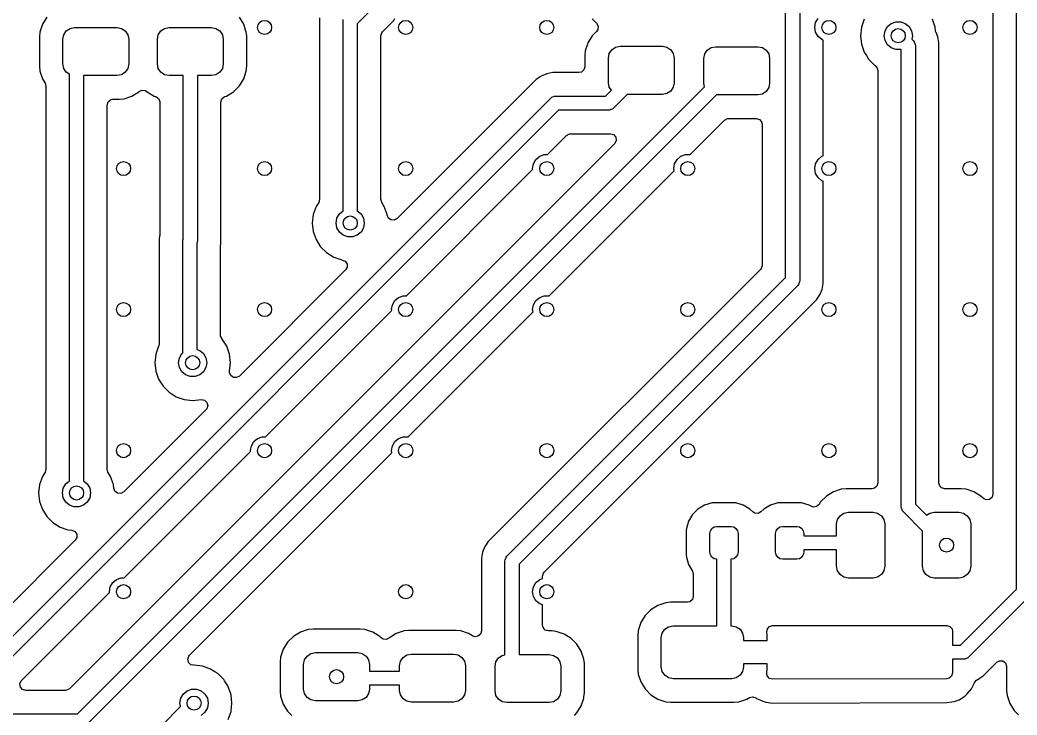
# Model space of a CAD drawing. Extents: x 4.39 to 6.32, y -4.91 to -3.37.
# Drawn here: x 5.035 to 5.87, y -4.561 to -3.979 of the extents above; entities that cross this region are included whole.
import ezdxf

# ---------------------------------------------------------------- set-up
doc = ezdxf.new("R2010")
doc.units = 0
doc.header["$MEASUREMENT"] = 0
doc.layers.add('BLACK', color=7, linetype='CONTINUOUS')

msp = doc.modelspace()

# ---------------------------------------------------------------- linework, layer by layer
at = {"layer": 'BLACK', "linetype": 'CONTINUOUS'}
for p, q in [((5.67598, -4.1944), (5.67598, -3.67252)), ((5.6878, -3.67008), (5.6878, -4.19685)), ((5.86929, -4.45543), (5.86929, -3.75127)), ((5.84959, -3.76145), (5.84959, -4.37574)), ((5.35571, -3.94359), (5.31732, -3.98197)), ((5.05737, -3.97643), (5.05375, -3.98231)), ((5.22224, -3.98231), (5.21861, -3.97643)), ((5.28581, -3.97701), (5.28581, -4.12893)), ((5.30551, -3.97953), (5.30563, -3.97838)), ((5.30551, -4.13859), (5.30551, -3.97953)), ((5.31732, -3.98197), (5.31732, -4.13859)), ((5.33846, -3.98871), (5.34761, -3.97955)), ((5.34761, -3.97955), (5.34883, -3.97745)), ((5.51407, -3.9779), (5.51775, -3.98159)), ((5.51775, -3.98159), (5.51907, -3.984)), ((5.70039, -3.98504), (5.70111, -3.981)), ((5.70111, -3.981), (5.70316, -3.97745)), ((5.7417, -3.97817), (5.73936, -3.98487)), ((5.76123, -3.98434), (5.76437, -3.9817)), ((5.76437, -3.9817), (5.76822, -3.9803)), ((5.76822, -3.9803), (5.77233, -3.9803)), ((5.77233, -3.9803), (5.77618, -3.9817)), ((5.77618, -3.9817), (5.77932, -3.98434)), ((5.8012, -3.98487), (5.79885, -3.97817)), ((5.05157, -3.98887), (5.05116, -3.99291)), ((5.0529, -3.98487), (5.05157, -3.98887)), ((5.05157, -3.98887), (5.05157, -3.98887)), ((5.05157, -3.98887), (5.05157, -3.98887)), ((5.05375, -3.98231), (5.0529, -3.98487)), ((5.05375, -3.98231), (5.05375, -3.98231)), ((5.07162, -3.99112), (5.07375, -3.98792)), ((5.07375, -3.98792), (5.07694, -3.98579)), ((5.07694, -3.98579), (5.08071, -3.98504)), ((5.08071, -3.98504), (5.11614, -3.98504)), ((5.11614, -3.98504), (5.11991, -3.98579)), ((5.11991, -3.98579), (5.1231, -3.98792)), ((5.1231, -3.98792), (5.12524, -3.99112)), ((5.15075, -3.99112), (5.15288, -3.98792)), ((5.15288, -3.98792), (5.15608, -3.98579)), ((5.15608, -3.98579), (5.15984, -3.98504)), ((5.15984, -3.98504), (5.19528, -3.98504)), ((5.19528, -3.98504), (5.19904, -3.98579)), ((5.19904, -3.98579), (5.20224, -3.98792)), ((5.20224, -3.98792), (5.20437, -3.99112)), ((5.22389, -3.98729), (5.22224, -3.98231)), ((5.22441, -3.98887), (5.22389, -3.98729)), ((5.22474, -3.99215), (5.22441, -3.98887)), ((5.22441, -3.98887), (5.22441, -3.98887)), ((5.33703, -3.99216), (5.3378, -3.98952)), ((5.3378, -3.98952), (5.33846, -3.98871)), ((5.51775, -3.98849), (5.51407, -3.99218)), ((5.51888, -3.98675), (5.51775, -3.98849)), ((5.51907, -3.984), (5.51888, -3.98675)), ((5.70111, -3.98908), (5.70039, -3.98504)), ((5.70316, -3.99263), (5.70111, -3.98908)), ((5.73936, -3.98487), (5.73856, -3.99193)), ((5.73936, -3.98487), (5.73936, -3.98487)), ((5.75846, -3.99193), (5.75918, -3.98789)), ((5.75918, -3.98789), (5.76123, -3.98434)), ((5.77932, -3.98434), (5.78137, -3.98789)), ((5.78137, -3.98789), (5.78209, -3.99193)), ((5.80155, -3.98805), (5.8012, -3.98487)), ((5.80189, -3.98937), (5.80155, -3.98805)), ((5.80337, -3.99292), (5.80189, -3.98937)), ((5.05116, -3.99291), (5.05116, -4.01752)), ((5.07087, -3.99488), (5.07162, -3.99112)), ((5.07087, -4.01555), (5.07087, -3.99488)), ((5.12524, -3.99112), (5.12598, -3.99488)), ((5.12598, -3.99488), (5.12598, -4.01555)), ((5.15, -3.99488), (5.15075, -3.99112)), ((5.15, -4.01555), (5.15, -3.99488)), ((5.20437, -3.99112), (5.20512, -3.99488)), ((5.20512, -3.99488), (5.20512, -4.01555)), ((5.22482, -3.99291), (5.22474, -3.99215)), ((5.22482, -4.01752), (5.22482, -3.99291)), ((5.33703, -4.12893), (5.33703, -3.99216)), ((5.51044, -3.99806), (5.51013, -3.99899)), ((5.51407, -3.99218), (5.51044, -3.99806)), ((5.51044, -3.99806), (5.51044, -3.99806)), ((5.7063, -3.99527), (5.70316, -3.99263)), ((5.7075, -3.99571), (5.7063, -3.99527)), ((5.7075, -4.09248), (5.7075, -3.99571)), ((5.73856, -3.99193), (5.73856, -3.99193)), ((5.73856, -3.99193), (5.73936, -3.99899)), ((5.75918, -3.99597), (5.75846, -3.99193)), ((5.76123, -3.99952), (5.75918, -3.99597)), ((5.78209, -3.99193), (5.78157, -3.99487)), ((5.78157, -3.99487), (5.78292, -3.99622)), ((5.78292, -3.99622), (5.78365, -3.99711)), ((5.78365, -3.99711), (5.78396, -3.99787)), ((5.78396, -3.99787), (5.78453, -3.99924)), ((5.80435, -3.99787), (5.80337, -3.99292)), ((5.80337, -3.99292), (5.80337, -3.99292)), ((5.80337, -3.99292), (5.80337, -3.99292)), ((5.80435, -4.36636), (5.80435, -3.99787)), ((5.50827, -4.00461), (5.50785, -4.00866)), ((5.51013, -3.99899), (5.50827, -4.00461)), ((5.50827, -4.00461), (5.50827, -4.00461)), ((5.50827, -4.00461), (5.50827, -4.00461)), ((5.52756, -4.01063), (5.52831, -4.00686)), ((5.52831, -4.00686), (5.53044, -4.00367)), ((5.53044, -4.00367), (5.53364, -4.00154)), ((5.53364, -4.00154), (5.5374, -4.00079)), ((5.5374, -4.00079), (5.57283, -4.00079)), ((5.57283, -4.00079), (5.5766, -4.00154)), ((5.5766, -4.00154), (5.57979, -4.00367)), ((5.57979, -4.00367), (5.58193, -4.00686)), ((5.58193, -4.00686), (5.58268, -4.01063)), ((5.60823, -4.00726), (5.61036, -4.00406)), ((5.61036, -4.00406), (5.61356, -4.00193)), ((5.61356, -4.00193), (5.61732, -4.00118)), ((5.61732, -4.00118), (5.65276, -4.00118)), ((5.65276, -4.00118), (5.65652, -4.00193)), ((5.65652, -4.00193), (5.65972, -4.00406)), ((5.65972, -4.00406), (5.66185, -4.00726)), ((5.73936, -3.99899), (5.73936, -3.99899)), ((5.73936, -3.99899), (5.7417, -4.00569)), ((5.7417, -4.00569), (5.74357, -4.00866)), ((5.76437, -4.00216), (5.76123, -3.99952)), ((5.76822, -4.00356), (5.76437, -4.00216)), ((5.77233, -4.00356), (5.76822, -4.00356)), ((5.77283, -4.00338), (5.77233, -4.00356)), ((5.77283, -4.38652), (5.77283, -4.00338)), ((5.78453, -3.99924), (5.78465, -4.00039)), ((5.78465, -4.00039), (5.78465, -4.38407)), ((5.50785, -4.00866), (5.50785, -4.00866)), ((5.50785, -4.00866), (5.50785, -4.01535)), ((5.50785, -4.01535), (5.50785, -4.01793)), ((5.52756, -4.0313), (5.52756, -4.01063)), ((5.58268, -4.01063), (5.58268, -4.0313)), ((5.60748, -4.01102), (5.60823, -4.00726)), ((5.60748, -4.03169), (5.60748, -4.01102)), ((5.66185, -4.00726), (5.6626, -4.01102)), ((5.6626, -4.01102), (5.6626, -4.03169)), ((5.74357, -4.00866), (5.74548, -4.0117)), ((5.74548, -4.0117), (5.7505, -4.01673)), ((5.05116, -4.01752), (5.05116, -4.01752)), ((5.05116, -4.01752), (5.05157, -4.02157)), ((5.05157, -4.02157), (5.05157, -4.02157)), ((5.05157, -4.02157), (5.05375, -4.02812)), ((5.07162, -4.01932), (5.07087, -4.01555)), ((5.07375, -4.02251), (5.07162, -4.01932)), ((5.07638, -4.02427), (5.07375, -4.02251)), ((5.1231, -4.02251), (5.11991, -4.02464)), ((5.12524, -4.01932), (5.1231, -4.02251)), ((5.12598, -4.01555), (5.12524, -4.01932)), ((5.15075, -4.01932), (5.15, -4.01555)), ((5.15288, -4.02251), (5.15075, -4.01932)), ((5.15608, -4.02464), (5.15288, -4.02251)), ((5.20224, -4.02251), (5.19904, -4.02464)), ((5.20437, -4.01932), (5.20224, -4.02251)), ((5.20512, -4.01555), (5.20437, -4.01932)), ((5.22224, -4.02812), (5.22441, -4.02157)), ((5.22441, -4.02157), (5.22482, -4.01752)), ((5.47599, -4.0238), (5.47133, -4.02573)), ((5.48094, -4.02281), (5.47599, -4.0238)), ((5.47599, -4.0238), (5.47599, -4.0238)), ((5.50297, -4.02281), (5.48094, -4.02281)), ((5.505, -4.02237), (5.50297, -4.02281)), ((5.50708, -4.02057), (5.505, -4.02237)), ((5.50785, -4.01793), (5.50708, -4.02057)), ((5.7505, -4.01673), (5.75085, -4.01694)), ((5.75085, -4.01694), (5.75267, -4.019)), ((5.75267, -4.019), (5.75313, -4.02107)), ((5.75313, -4.02107), (5.75313, -4.36636)), ((5.05375, -4.02812), (5.05375, -4.02812)), ((5.05375, -4.02812), (5.054, -4.02853)), ((5.054, -4.02853), (5.05595, -4.03169)), ((5.05595, -4.03169), (5.05667, -4.03425)), ((5.07638, -4.36457), (5.07638, -4.02427)), ((5.11614, -4.02539), (5.08819, -4.02539)), ((5.08819, -4.02539), (5.08819, -4.36457)), ((5.11991, -4.02464), (5.11614, -4.02539)), ((5.15984, -4.02539), (5.15608, -4.02464)), ((5.17165, -4.02539), (5.15984, -4.02539)), ((5.17165, -4.16234), (5.17165, -4.02539)), ((5.19528, -4.02539), (5.18346, -4.02539)), ((5.18346, -4.02539), (5.18346, -4.16378)), ((5.19904, -4.02464), (5.19528, -4.02539)), ((5.21861, -4.034), (5.22224, -4.02812)), ((5.46714, -4.02853), (5.35068, -4.14499)), ((5.47133, -4.02573), (5.46714, -4.02853)), ((5.46714, -4.02853), (5.46714, -4.02853)), ((5.52831, -4.03507), (5.52756, -4.0313)), ((5.58268, -4.0313), (5.58193, -4.03507)), ((5.60812, -4.03489), (5.60748, -4.03169)), ((5.6626, -4.03169), (5.66185, -4.03546)), ((5.05667, -4.03425), (5.05667, -4.35492)), ((5.08316, -4.55984), (5.60812, -4.03489)), ((5.12871, -4.04251), (5.13459, -4.03889)), ((5.13459, -4.03889), (5.13482, -4.03871)), ((5.13459, -4.03889), (5.13459, -4.03889)), ((5.13482, -4.03871), (5.13486, -4.03876)), ((5.13486, -4.03876), (5.13695, -4.03762)), ((5.13695, -4.03762), (5.1397, -4.03782)), ((5.1397, -4.03782), (5.14114, -4.03874)), ((5.14114, -4.03874), (5.14117, -4.03871)), ((5.14117, -4.03871), (5.14139, -4.03889)), ((5.14139, -4.03889), (5.14139, -4.03889)), ((5.14139, -4.03889), (5.14727, -4.04251)), ((5.20785, -4.04251), (5.21373, -4.03889)), ((5.21373, -4.03889), (5.21861, -4.034)), ((5.52521, -4.04252), (5.53005, -4.03768)), ((5.53005, -4.03768), (5.52831, -4.03507)), ((5.5766, -4.04039), (5.57283, -4.04114)), ((5.57979, -4.03826), (5.5766, -4.04039)), ((5.58193, -4.03507), (5.57979, -4.03826)), ((5.65972, -4.03865), (5.65652, -4.04079)), ((5.66185, -4.03546), (5.65972, -4.03865)), ((5.007, -4.51654), (5.47929, -4.04425)), ((5.61817, -4.04154), (5.08978, -4.56992)), ((5.10789, -4.04998), (5.10867, -4.04734)), ((5.10867, -4.04734), (5.11075, -4.04554)), ((5.11075, -4.04554), (5.11278, -4.0451)), ((5.11278, -4.0451), (5.11811, -4.0451)), ((5.11811, -4.0451), (5.12216, -4.04469)), ((5.11811, -4.0451), (5.11811, -4.0451)), ((5.12216, -4.04469), (5.12871, -4.04251)), ((5.14727, -4.04251), (5.1486, -4.04295)), ((5.1486, -4.04295), (5.15086, -4.04452)), ((5.15086, -4.04452), (5.15192, -4.04706)), ((5.15192, -4.04706), (5.15195, -4.04759)), ((5.15195, -4.04759), (5.15195, -4.15919)), ((5.20317, -4.04759), (5.20394, -4.04495)), ((5.20317, -4.1663), (5.20317, -4.04759)), ((5.20394, -4.04495), (5.20602, -4.04315)), ((5.20602, -4.04315), (5.20652, -4.04295)), ((5.20652, -4.04295), (5.20785, -4.04251)), ((5.47929, -4.04425), (5.48018, -4.04351)), ((5.48018, -4.04351), (5.48169, -4.04289)), ((5.48169, -4.04289), (5.48231, -4.04263)), ((5.48231, -4.04263), (5.48346, -4.04252)), ((5.48346, -4.04252), (5.52521, -4.04252)), ((5.54329, -4.04114), (5.53183, -4.0526)), ((5.57283, -4.04114), (5.54329, -4.04114)), ((5.65276, -4.04154), (5.61817, -4.04154)), ((5.65652, -4.04079), (5.65276, -4.04154)), ((5.48591, -4.05433), (5.01362, -4.52662)), ((5.10789, -4.35492), (5.10789, -4.04998)), ((5.52766, -4.05433), (5.48591, -4.05433)), ((5.52881, -4.05422), (5.52766, -4.05433)), ((5.52969, -4.05385), (5.52881, -4.05422)), ((5.53094, -4.05334), (5.52969, -4.05385)), ((5.53183, -4.0526), (5.53094, -4.05334)), ((5.59605, -4.09152), (5.6249, -4.06267)), ((5.6249, -4.06267), (5.62732, -4.06135)), ((5.62732, -4.06135), (5.62835, -4.06124)), ((5.62835, -4.06124), (5.6514, -4.06124)), ((5.6514, -4.06124), (5.65404, -4.06202)), ((5.65404, -4.06202), (5.65584, -4.06409)), ((5.65584, -4.06409), (5.65628, -4.06612)), ((5.65628, -4.06612), (5.65628, -4.18422)), ((5.47659, -4.09152), (5.49264, -4.07547)), ((5.49264, -4.07547), (5.49506, -4.07415)), ((5.49506, -4.07415), (5.49609, -4.07404)), ((5.49609, -4.07404), (5.52931, -4.07404)), ((5.52931, -4.07404), (5.53195, -4.07481)), ((5.53195, -4.07481), (5.53375, -4.07689)), ((5.533, -4.08211), (5.53277, -4.08237)), ((5.53415, -4.07961), (5.533, -4.08211)), ((5.53375, -4.07689), (5.53415, -4.07961)), ((5.53277, -4.08237), (5.07643, -4.53871)), ((5.46489, -4.09911), (5.46694, -4.09556)), ((5.46694, -4.09556), (5.47008, -4.09292)), ((5.47008, -4.09292), (5.47393, -4.09152)), ((5.47393, -4.09152), (5.47659, -4.09152)), ((5.583, -4.09911), (5.58505, -4.09556)), ((5.58505, -4.09556), (5.58819, -4.09292)), ((5.58819, -4.09292), (5.59204, -4.09152)), ((5.59204, -4.09152), (5.59605, -4.09152)), ((5.70111, -4.09911), (5.70316, -4.09556)), ((5.70316, -4.09556), (5.7063, -4.09292)), ((5.7063, -4.09292), (5.7075, -4.09248)), ((5.35848, -4.20963), (5.46429, -4.10382)), ((5.46417, -4.10315), (5.46489, -4.09911)), ((5.46429, -4.10382), (5.46417, -4.10315)), ((5.47794, -4.20963), (5.5826, -4.10497)), ((5.58228, -4.10315), (5.583, -4.09911)), ((5.5826, -4.10497), (5.58228, -4.10315)), ((5.70039, -4.10315), (5.70111, -4.09911)), ((5.70111, -4.10719), (5.70039, -4.10315)), ((5.70316, -4.11074), (5.70111, -4.10719)), ((5.7063, -4.11338), (5.70316, -4.11074)), ((5.7075, -4.11382), (5.7063, -4.11338)), ((5.7075, -4.19937), (5.7075, -4.11382)), ((5.28506, -4.13153), (5.28284, -4.13506)), ((5.28581, -4.12893), (5.28506, -4.13153)), ((5.33778, -4.13153), (5.33703, -4.12893)), ((5.33913, -4.13369), (5.33778, -4.13153)), ((5.28284, -4.13506), (5.2805, -4.14176)), ((5.28284, -4.13506), (5.28284, -4.13506)), ((5.30237, -4.14123), (5.30551, -4.13859)), ((5.31732, -4.13859), (5.32047, -4.14123)), ((5.33999, -4.13506), (5.33913, -4.13369)), ((5.34234, -4.14176), (5.33999, -4.13506)), ((5.33999, -4.13506), (5.33999, -4.13506)), ((5.2805, -4.14176), (5.2797, -4.14882)), ((5.2797, -4.14882), (5.2797, -4.14882)), ((5.2797, -4.14882), (5.2805, -4.15588)), ((5.2805, -4.14176), (5.2805, -4.14176)), ((5.29961, -4.14882), (5.30032, -4.14478)), ((5.30032, -4.15286), (5.29961, -4.14882)), ((5.30032, -4.14478), (5.30237, -4.14123)), ((5.32047, -4.14123), (5.32252, -4.14478)), ((5.32252, -4.14478), (5.32323, -4.14882)), ((5.32323, -4.14882), (5.32252, -4.15286)), ((5.34237, -4.14209), (5.34234, -4.14176)), ((5.34234, -4.14176), (5.34234, -4.14176)), ((5.34234, -4.14176), (5.34234, -4.14176)), ((5.34332, -4.14447), (5.34237, -4.14209)), ((5.34552, -4.14612), (5.34332, -4.14447)), ((5.34826, -4.14631), (5.34552, -4.14612)), ((5.35068, -4.14499), (5.34826, -4.14631)), ((5.2805, -4.15588), (5.2805, -4.15588)), ((5.2805, -4.15588), (5.28284, -4.16258)), ((5.30237, -4.15641), (5.30032, -4.15286)), ((5.30551, -4.15905), (5.30237, -4.15641)), ((5.32047, -4.15641), (5.31732, -4.15905)), ((5.32252, -4.15286), (5.32047, -4.15641)), ((5.15186, -4.16014), (5.15156, -4.16165)), ((5.15156, -4.16165), (5.15156, -4.24962)), ((5.15195, -4.15919), (5.15186, -4.16014)), ((5.17126, -4.16417), (5.17137, -4.16302)), ((5.17126, -4.2575), (5.17126, -4.16417)), ((5.17137, -4.16302), (5.17165, -4.16234)), ((5.18335, -4.16493), (5.18307, -4.16561)), ((5.18307, -4.16561), (5.18307, -4.25466)), ((5.18346, -4.16378), (5.18335, -4.16493)), ((5.28284, -4.16258), (5.28613, -4.16781)), ((5.30937, -4.16045), (5.30551, -4.15905)), ((5.31347, -4.16045), (5.30937, -4.16045)), ((5.31732, -4.15905), (5.31347, -4.16045)), ((5.20278, -4.16876), (5.20287, -4.16781)), ((5.20278, -4.2424), (5.20278, -4.16876)), ((5.20287, -4.16781), (5.20317, -4.1663)), ((5.28613, -4.16781), (5.28662, -4.16859)), ((5.28662, -4.16859), (5.29164, -4.17361)), ((5.29164, -4.17361), (5.29766, -4.17739)), ((5.29766, -4.17739), (5.30436, -4.17974)), ((5.30436, -4.17974), (5.30469, -4.17978)), ((5.30469, -4.17978), (5.30722, -4.18084)), ((5.30722, -4.18084), (5.30878, -4.18311)), ((5.30759, -4.18808), (5.21874, -4.27694)), ((5.30886, -4.18586), (5.30759, -4.18808)), ((5.30878, -4.18311), (5.30886, -4.18586)), ((5.65485, -4.18767), (5.42696, -4.41556)), ((5.6555, -4.18686), (5.65485, -4.18767)), ((5.65628, -4.18422), (5.6555, -4.18686)), ((5.44267, -4.42771), (5.67598, -4.1944)), ((5.68768, -4.198), (5.6868, -4.20013)), ((5.6878, -4.19685), (5.68768, -4.198)), ((5.68607, -4.20103), (5.45276, -4.43434)), ((5.6868, -4.20013), (5.68607, -4.20103)), ((5.70459, -4.20898), (5.70652, -4.20432)), ((5.70652, -4.20432), (5.7075, -4.19937)), ((5.34678, -4.21722), (5.34883, -4.21367)), ((5.34883, -4.21367), (5.35197, -4.21103)), ((5.35197, -4.21103), (5.35582, -4.20963)), ((5.35582, -4.20963), (5.35848, -4.20963)), ((5.46489, -4.21722), (5.46694, -4.21367)), ((5.46694, -4.21367), (5.47008, -4.21103)), ((5.47008, -4.21103), (5.47393, -4.20963)), ((5.47389, -4.44107), (5.70178, -4.21318)), ((5.47393, -4.20963), (5.47794, -4.20963)), ((5.70178, -4.21318), (5.70459, -4.20898)), ((5.70178, -4.21318), (5.70178, -4.21318)), ((5.24037, -4.32774), (5.34618, -4.22193)), ((5.34606, -4.22126), (5.34678, -4.21722)), ((5.34618, -4.22193), (5.34606, -4.22126)), ((5.35983, -4.32774), (5.46449, -4.22308)), ((5.46417, -4.22126), (5.46489, -4.21722)), ((5.46449, -4.22308), (5.46417, -4.22126)), ((5.20289, -4.24344), (5.20278, -4.2424)), ((5.20415, -4.24576), (5.20289, -4.24344)), ((5.20421, -4.24586), (5.20415, -4.24576)), ((5.20415, -4.24576), (5.20415, -4.24576)), ((5.20415, -4.24576), (5.20415, -4.24576)), ((5.20432, -4.24597), (5.20421, -4.24586)), ((5.2081, -4.25199), (5.20432, -4.24597)), ((5.15095, -4.25199), (5.14861, -4.25869)), ((5.15107, -4.25174), (5.15095, -4.25199)), ((5.15156, -4.24962), (5.15107, -4.25174)), ((5.17048, -4.25816), (5.17126, -4.2575)), ((5.18307, -4.25466), (5.18543, -4.25552)), ((5.18543, -4.25552), (5.18858, -4.25816)), ((5.21045, -4.25869), (5.2081, -4.25199)), ((5.14861, -4.25869), (5.14781, -4.26575)), ((5.14781, -4.26575), (5.14781, -4.26575)), ((5.14781, -4.26575), (5.14861, -4.27281)), ((5.14861, -4.25869), (5.14861, -4.25869)), ((5.16772, -4.26575), (5.16843, -4.26171)), ((5.16843, -4.26979), (5.16772, -4.26575)), ((5.16843, -4.26171), (5.17048, -4.25816)), ((5.18858, -4.25816), (5.19063, -4.26171)), ((5.19063, -4.26171), (5.19134, -4.26575)), ((5.19134, -4.26575), (5.19063, -4.26979)), ((5.21043, -4.27294), (5.21124, -4.26575)), ((5.21124, -4.26575), (5.21045, -4.25869)), ((5.21045, -4.25869), (5.21045, -4.25869)), ((5.21124, -4.26575), (5.21124, -4.26575)), ((5.14861, -4.27281), (5.14861, -4.27281)), ((5.14861, -4.27281), (5.15095, -4.27951)), ((5.17048, -4.27334), (5.16843, -4.26979)), ((5.17362, -4.27598), (5.17048, -4.27334)), ((5.18858, -4.27334), (5.18543, -4.27598)), ((5.19063, -4.26979), (5.18858, -4.27334)), ((5.21041, -4.27383), (5.21043, -4.27294)), ((5.21138, -4.27641), (5.21041, -4.27383)), ((5.15095, -4.27951), (5.15473, -4.28552)), ((5.17748, -4.27738), (5.17362, -4.27598)), ((5.18158, -4.27738), (5.17748, -4.27738)), ((5.18543, -4.27598), (5.18158, -4.27738)), ((5.21358, -4.27806), (5.21138, -4.27641)), ((5.21632, -4.27825), (5.21358, -4.27806)), ((5.21874, -4.27694), (5.21632, -4.27825)), ((5.15473, -4.28552), (5.15975, -4.29054)), ((5.15975, -4.29054), (5.16577, -4.29432)), ((5.16577, -4.29432), (5.17243, -4.29665)), ((5.17243, -4.29665), (5.17247, -4.29667)), ((5.17247, -4.29667), (5.17247, -4.29667)), ((5.17247, -4.29667), (5.17953, -4.29746)), ((5.17953, -4.29746), (5.18672, -4.29665)), ((5.17953, -4.29746), (5.17953, -4.29746)), ((5.17953, -4.29746), (5.17953, -4.29746)), ((5.18672, -4.29665), (5.18943, -4.29713)), ((5.18943, -4.29713), (5.19145, -4.29899)), ((5.19145, -4.29899), (5.19214, -4.30165)), ((5.19071, -4.30496), (5.12186, -4.37381)), ((5.19129, -4.30427), (5.19071, -4.30496)), ((5.19214, -4.30165), (5.19129, -4.30427)), ((5.22867, -4.33533), (5.23072, -4.33178)), ((5.23072, -4.33178), (5.23386, -4.32914)), ((5.23386, -4.32914), (5.23771, -4.32774)), ((5.23771, -4.32774), (5.24037, -4.32774)), ((5.34678, -4.33533), (5.34883, -4.33178)), ((5.34883, -4.33178), (5.35197, -4.32914)), ((5.35197, -4.32914), (5.35582, -4.32774)), ((5.35582, -4.32774), (5.35983, -4.32774)), ((5.12226, -4.44585), (5.22807, -4.34004)), ((5.22795, -4.33937), (5.22867, -4.33533)), ((5.22807, -4.34004), (5.22795, -4.33937)), ((5.34606, -4.33937), (5.34678, -4.33533)), ((5.34638, -4.34119), (5.34606, -4.33937)), ((5.17681, -4.51076), (5.34638, -4.34119)), ((5.05592, -4.35752), (5.05371, -4.36104)), ((5.05667, -4.35492), (5.05592, -4.35752)), ((5.10864, -4.35752), (5.10789, -4.35492)), ((5.11, -4.35968), (5.10864, -4.35752)), ((5.05371, -4.36104), (5.05136, -4.36775)), ((5.05371, -4.36104), (5.05371, -4.36104)), ((5.07324, -4.36721), (5.07638, -4.36457)), ((5.08819, -4.36457), (5.09133, -4.36721)), ((5.11086, -4.36104), (5.11, -4.35968)), ((5.1132, -4.36775), (5.11086, -4.36104)), ((5.11086, -4.36104), (5.11086, -4.36104)), ((5.05136, -4.36775), (5.05057, -4.3748)), ((5.05136, -4.36775), (5.05136, -4.36775)), ((5.07047, -4.3748), (5.07118, -4.37076)), ((5.07118, -4.37076), (5.07324, -4.36721)), ((5.09133, -4.36721), (5.09338, -4.37076)), ((5.09338, -4.37076), (5.09409, -4.3748)), ((5.11356, -4.3709), (5.1132, -4.36775)), ((5.1132, -4.36775), (5.1132, -4.36775)), ((5.1145, -4.37328), (5.11356, -4.3709)), ((5.1167, -4.37493), (5.1145, -4.37328)), ((5.12186, -4.37381), (5.11945, -4.37513)), ((5.71597, -4.37383), (5.71009, -4.37745)), ((5.72253, -4.37165), (5.71597, -4.37383)), ((5.71597, -4.37383), (5.71597, -4.37383)), ((5.72657, -4.37124), (5.72253, -4.37165)), ((5.72253, -4.37165), (5.72253, -4.37165)), ((5.74825, -4.37124), (5.72657, -4.37124)), ((5.72657, -4.37124), (5.72657, -4.37124)), ((5.75028, -4.3708), (5.74825, -4.37124)), ((5.75235, -4.369), (5.75028, -4.3708)), ((5.75313, -4.36636), (5.75235, -4.369)), ((5.80479, -4.36839), (5.80435, -4.36636)), ((5.80659, -4.37047), (5.80479, -4.36839)), ((5.80923, -4.37124), (5.80659, -4.37047)), ((5.82303, -4.37124), (5.80923, -4.37124)), ((5.82708, -4.37165), (5.82303, -4.37124)), ((5.82303, -4.37124), (5.82303, -4.37124)), ((5.83364, -4.37383), (5.82708, -4.37165)), ((5.82708, -4.37165), (5.82708, -4.37165)), ((5.83951, -4.37745), (5.83364, -4.37383)), ((5.05057, -4.3748), (5.05057, -4.3748)), ((5.05057, -4.3748), (5.05136, -4.38186)), ((5.05136, -4.38186), (5.05136, -4.38186)), ((5.05136, -4.38186), (5.05371, -4.38856)), ((5.07118, -4.37884), (5.07047, -4.3748)), ((5.07324, -4.3824), (5.07118, -4.37884)), ((5.07638, -4.38503), (5.07324, -4.3824)), ((5.09133, -4.3824), (5.08819, -4.38503)), ((5.09338, -4.37884), (5.09133, -4.3824)), ((5.09409, -4.3748), (5.09338, -4.37884)), ((5.11945, -4.37513), (5.1167, -4.37493)), ((5.70521, -4.38234), (5.70396, -4.38436)), ((5.71009, -4.37745), (5.70521, -4.38234)), ((5.84125, -4.37919), (5.83951, -4.37745)), ((5.83951, -4.37745), (5.83951, -4.37745)), ((5.84151, -4.37943), (5.84125, -4.37919)), ((5.84401, -4.38057), (5.84151, -4.37943)), ((5.84673, -4.38018), (5.84401, -4.38057)), ((5.84881, -4.37838), (5.84673, -4.38018)), ((5.84959, -4.37574), (5.84881, -4.37838)), ((5.05371, -4.38856), (5.05572, -4.39177)), ((5.08023, -4.38643), (5.07638, -4.38503)), ((5.08433, -4.38643), (5.08023, -4.38643)), ((5.08819, -4.38503), (5.08433, -4.38643)), ((5.60258, -4.38826), (5.59801, -4.39284)), ((5.60815, -4.38497), (5.60258, -4.38826)), ((5.60258, -4.38826), (5.60258, -4.38826)), ((5.61437, -4.38317), (5.60815, -4.38497)), ((5.60815, -4.38497), (5.60815, -4.38497)), ((5.61582, -4.38305), (5.61437, -4.38317)), ((5.61437, -4.38317), (5.61437, -4.38317)), ((5.6328, -4.38305), (5.61582, -4.38305)), ((5.61582, -4.38305), (5.61582, -4.38305)), ((5.63425, -4.38317), (5.6328, -4.38305)), ((5.6328, -4.38305), (5.6328, -4.38305)), ((5.64047, -4.38497), (5.63425, -4.38317)), ((5.63425, -4.38317), (5.63425, -4.38317)), ((5.64604, -4.38826), (5.64047, -4.38497)), ((5.64047, -4.38497), (5.64047, -4.38497)), ((5.64842, -4.39064), (5.64604, -4.38826)), ((5.64604, -4.38826), (5.64604, -4.38826)), ((5.65016, -4.39177), (5.64842, -4.39064)), ((5.65532, -4.39064), (5.65291, -4.39196)), ((5.6577, -4.38826), (5.65532, -4.39064)), ((5.66327, -4.38497), (5.6577, -4.38826)), ((5.6577, -4.38826), (5.6577, -4.38826)), ((5.66949, -4.38317), (5.66327, -4.38497)), ((5.66327, -4.38497), (5.66327, -4.38497)), ((5.67094, -4.38305), (5.66949, -4.38317)), ((5.66949, -4.38317), (5.66949, -4.38317)), ((5.68792, -4.38305), (5.67094, -4.38305)), ((5.67094, -4.38305), (5.67094, -4.38305)), ((5.68937, -4.38317), (5.68792, -4.38305)), ((5.68792, -4.38305), (5.68792, -4.38305)), ((5.69559, -4.38497), (5.68937, -4.38317)), ((5.68937, -4.38317), (5.68937, -4.38317)), ((5.69732, -4.386), (5.69559, -4.38497)), ((5.69559, -4.38497), (5.69559, -4.38497)), ((5.6992, -4.38664), (5.69732, -4.386)), ((5.70192, -4.3862), (5.6992, -4.38664)), ((5.70396, -4.38436), (5.70192, -4.3862)), ((5.72478, -4.39169), (5.72854, -4.39094)), ((5.72854, -4.39094), (5.74921, -4.39094)), ((5.74921, -4.39094), (5.75298, -4.39169)), ((5.77295, -4.38767), (5.77283, -4.38652)), ((5.77383, -4.3898), (5.77295, -4.38767)), ((5.77456, -4.39069), (5.77383, -4.3898)), ((5.79055, -4.40668), (5.77456, -4.39069)), ((5.78465, -4.38407), (5.79402, -4.39344)), ((5.79663, -4.39169), (5.80039, -4.39094)), ((5.80039, -4.39094), (5.82106, -4.39094)), ((5.82106, -4.39094), (5.82483, -4.39169)), ((5.05572, -4.39177), (5.05749, -4.39458)), ((5.05749, -4.39458), (5.06251, -4.3996)), ((5.59471, -4.39841), (5.59291, -4.40462)), ((5.59801, -4.39284), (5.59471, -4.39841)), ((5.59471, -4.39841), (5.59471, -4.39841)), ((5.59801, -4.39284), (5.59801, -4.39284)), ((5.65291, -4.39196), (5.65016, -4.39177)), ((5.7187, -4.40079), (5.71945, -4.39702)), ((5.71945, -4.39702), (5.72158, -4.39383)), ((5.72158, -4.39383), (5.72478, -4.39169)), ((5.75298, -4.39169), (5.75617, -4.39383)), ((5.75617, -4.39383), (5.75831, -4.39702)), ((5.75831, -4.39702), (5.75906, -4.40079)), ((5.79402, -4.39344), (5.79663, -4.39169)), ((5.82483, -4.39169), (5.82802, -4.39383)), ((5.82802, -4.39383), (5.83016, -4.39702)), ((5.83016, -4.39702), (5.83091, -4.40079)), ((5.06251, -4.3996), (5.06852, -4.40338)), ((5.06852, -4.40338), (5.07429, -4.4054)), ((5.07429, -4.4054), (5.07523, -4.40572)), ((5.07523, -4.40572), (5.07523, -4.40572)), ((5.07523, -4.40572), (5.07838, -4.40608)), ((5.07838, -4.40608), (5.08092, -4.40714)), ((5.08092, -4.40714), (5.08248, -4.40941)), ((5.59291, -4.40462), (5.5928, -4.40607)), ((5.5928, -4.40607), (5.5928, -4.427)), ((5.59291, -4.40462), (5.59291, -4.40462)), ((5.6125, -4.40866), (5.61295, -4.4064)), ((5.61295, -4.4064), (5.61423, -4.40449)), ((5.61423, -4.40449), (5.61615, -4.40321)), ((5.61615, -4.40321), (5.61841, -4.40276)), ((5.61841, -4.40276), (5.63022, -4.40276)), ((5.63022, -4.40276), (5.63248, -4.40321)), ((5.63248, -4.40321), (5.63439, -4.40449)), ((5.63439, -4.40449), (5.63567, -4.4064)), ((5.63567, -4.4064), (5.63612, -4.40866)), ((5.66762, -4.40866), (5.66807, -4.4064)), ((5.66807, -4.4064), (5.66935, -4.40449)), ((5.66935, -4.40449), (5.67126, -4.40321)), ((5.67126, -4.40321), (5.67352, -4.40276)), ((5.67352, -4.40276), (5.68533, -4.40276)), ((5.68533, -4.40276), (5.68759, -4.40321)), ((5.68759, -4.40321), (5.68951, -4.40449)), ((5.68951, -4.40449), (5.69079, -4.4064)), ((5.69079, -4.4064), (5.69124, -4.40866)), ((5.7187, -4.41063), (5.7187, -4.40079)), ((5.75906, -4.40079), (5.75906, -4.43622)), ((5.79055, -4.43622), (5.79055, -4.40668)), ((5.83091, -4.40079), (5.83091, -4.43622)), ((5.08129, -4.41438), (5.00027, -4.4954)), ((5.08256, -4.41216), (5.08129, -4.41438)), ((5.08248, -4.40941), (5.08256, -4.41216)), ((5.42696, -4.41556), (5.42499, -4.4185)), ((5.42696, -4.41556), (5.42696, -4.41556)), ((5.6125, -4.42441), (5.6125, -4.40866)), ((5.63612, -4.40866), (5.63612, -4.42441)), ((5.66762, -4.42441), (5.66762, -4.40866)), ((5.69124, -4.40866), (5.69124, -4.41063)), ((5.69124, -4.41063), (5.7187, -4.41063)), ((5.42222, -4.42442), (5.42124, -4.42937)), ((5.42415, -4.41976), (5.42222, -4.42442)), ((5.42222, -4.42442), (5.42222, -4.42442)), ((5.42499, -4.4185), (5.42415, -4.41976)), ((5.42415, -4.41976), (5.42415, -4.41976)), ((5.42499, -4.4185), (5.42499, -4.4185)), ((5.61295, -4.42667), (5.6125, -4.42441)), ((5.63612, -4.42441), (5.63567, -4.42667)), ((5.66807, -4.42667), (5.66762, -4.42441)), ((5.69124, -4.42441), (5.69079, -4.42667)), ((5.7187, -4.42244), (5.69124, -4.42244)), ((5.69124, -4.42244), (5.69124, -4.42441)), ((5.7187, -4.43622), (5.7187, -4.42244)), ((5.42124, -4.42937), (5.42124, -4.49034)), ((5.44094, -4.43189), (5.44106, -4.43074)), ((5.44094, -4.51035), (5.44094, -4.43189)), ((5.44106, -4.43074), (5.44163, -4.42937)), ((5.44163, -4.42937), (5.44194, -4.42861)), ((5.44194, -4.42861), (5.44267, -4.42771)), ((5.5928, -4.427), (5.59291, -4.42845)), ((5.59291, -4.42845), (5.59291, -4.42845)), ((5.59291, -4.42845), (5.59471, -4.43466)), ((5.61423, -4.42859), (5.61295, -4.42667)), ((5.61615, -4.42987), (5.61423, -4.42859)), ((5.61841, -4.43031), (5.61615, -4.42987)), ((5.61841, -4.48602), (5.61841, -4.43031)), ((5.63248, -4.42987), (5.63022, -4.43031)), ((5.63022, -4.43031), (5.63022, -4.48602)), ((5.63439, -4.42859), (5.63248, -4.42987)), ((5.63567, -4.42667), (5.63439, -4.42859)), ((5.66935, -4.42859), (5.66807, -4.42667)), ((5.67126, -4.42987), (5.66935, -4.42859)), ((5.67352, -4.43031), (5.67126, -4.42987)), ((5.68533, -4.43031), (5.67352, -4.43031)), ((5.68759, -4.42987), (5.68533, -4.43031)), ((5.68951, -4.42859), (5.68759, -4.42987)), ((5.69079, -4.42667), (5.68951, -4.42859)), ((5.45276, -4.43434), (5.45276, -4.51004)), ((5.47324, -4.44188), (5.47389, -4.44107)), ((5.59471, -4.43466), (5.59471, -4.43466)), ((5.59471, -4.43466), (5.59802, -4.44025)), ((5.59802, -4.44025), (5.5987, -4.44274)), ((5.71945, -4.43999), (5.7187, -4.43622)), ((5.72158, -4.44318), (5.71945, -4.43999)), ((5.75831, -4.43999), (5.75617, -4.44318)), ((5.75906, -4.43622), (5.75831, -4.43999)), ((5.7913, -4.43999), (5.79055, -4.43622)), ((5.79343, -4.44318), (5.7913, -4.43999)), ((5.83016, -4.43999), (5.82802, -4.44318)), ((5.83091, -4.43622), (5.83016, -4.43999)), ((5.11261, -4.44989), (5.11575, -4.44725)), ((5.11575, -4.44725), (5.1196, -4.44585)), ((5.1196, -4.44585), (5.12226, -4.44585)), ((5.46694, -4.44989), (5.47008, -4.44725)), ((5.47008, -4.44725), (5.47246, -4.44638)), ((5.47246, -4.44452), (5.47324, -4.44188)), ((5.47246, -4.44638), (5.47246, -4.44452)), ((5.5987, -4.44274), (5.5987, -4.46144)), ((5.72478, -4.44531), (5.72158, -4.44318)), ((5.72854, -4.44606), (5.72478, -4.44531)), ((5.74921, -4.44606), (5.72854, -4.44606)), ((5.75298, -4.44531), (5.74921, -4.44606)), ((5.75617, -4.44318), (5.75298, -4.44531)), ((5.79663, -4.44531), (5.79343, -4.44318)), ((5.80039, -4.44606), (5.79663, -4.44531)), ((5.82106, -4.44606), (5.80039, -4.44606)), ((5.82483, -4.44531), (5.82106, -4.44606)), ((5.82802, -4.44318), (5.82483, -4.44531)), ((5.10984, -4.45748), (5.11055, -4.45344)), ((5.10996, -4.45815), (5.10984, -4.45748)), ((5.11055, -4.45344), (5.11261, -4.44989)), ((5.46417, -4.45748), (5.46489, -4.45344)), ((5.46489, -4.46152), (5.46417, -4.45748)), ((5.46489, -4.45344), (5.46694, -4.44989)), ((5.82246, -4.50226), (5.86929, -4.45543)), ((5.0363, -4.5318), (5.10996, -4.45815)), ((5.46694, -4.46507), (5.46489, -4.46152)), ((5.47008, -4.46771), (5.46694, -4.46507)), ((5.59585, -4.46588), (5.59382, -4.46632)), ((5.59793, -4.46408), (5.59585, -4.46588)), ((5.5987, -4.46144), (5.59793, -4.46408)), ((5.87937, -4.46205), (5.82908, -4.51235)), ((5.47246, -4.46858), (5.47008, -4.46771)), ((5.47246, -4.48545), (5.47246, -4.46858)), ((5.56324, -4.47253), (5.55836, -4.47742)), ((5.56912, -4.4689), (5.56324, -4.47253)), ((5.57568, -4.46673), (5.56912, -4.4689)), ((5.56912, -4.4689), (5.56912, -4.4689)), ((5.57972, -4.46632), (5.57568, -4.46673)), ((5.57568, -4.46673), (5.57568, -4.46673)), ((5.59382, -4.46632), (5.57972, -4.46632)), ((5.57972, -4.46632), (5.57972, -4.46632)), ((5.55836, -4.47742), (5.55473, -4.48329)), ((5.27627, -4.48917), (5.26971, -4.49135)), ((5.28031, -4.48876), (5.27627, -4.48917)), ((5.27627, -4.48917), (5.27627, -4.48917)), ((5.31969, -4.48876), (5.28031, -4.48876)), ((5.28031, -4.48876), (5.28031, -4.48876)), ((5.32373, -4.48917), (5.31969, -4.48876)), ((5.33029, -4.49135), (5.32373, -4.48917)), ((5.32373, -4.48917), (5.32373, -4.48917)), ((5.35658, -4.49035), (5.35003, -4.49253)), ((5.36063, -4.48994), (5.35658, -4.49035)), ((5.35658, -4.49035), (5.35658, -4.49035)), ((5.4, -4.48994), (5.36063, -4.48994)), ((5.36063, -4.48994), (5.36063, -4.48994)), ((5.40405, -4.49035), (5.4, -4.48994)), ((5.4106, -4.49253), (5.40405, -4.49035)), ((5.40405, -4.49035), (5.40405, -4.49035)), ((5.42124, -4.49034), (5.42047, -4.49298)), ((5.4729, -4.48748), (5.47246, -4.48545)), ((5.4747, -4.48956), (5.4729, -4.48748)), ((5.47734, -4.49033), (5.4747, -4.48956)), ((5.47992, -4.49033), (5.47734, -4.49033)), ((5.48397, -4.49075), (5.47992, -4.49033)), ((5.47992, -4.49033), (5.47992, -4.49033)), ((5.49052, -4.49292), (5.48397, -4.49075)), ((5.48397, -4.49075), (5.48397, -4.49075)), ((5.55256, -4.48985), (5.55215, -4.4939)), ((5.55473, -4.48329), (5.55256, -4.48985)), ((5.55256, -4.48985), (5.55256, -4.48985)), ((5.55256, -4.48985), (5.55256, -4.48985)), ((5.55473, -4.48329), (5.55473, -4.48329)), ((5.5726, -4.4921), (5.57473, -4.48891)), ((5.57473, -4.48891), (5.57793, -4.48677)), ((5.57793, -4.48677), (5.58169, -4.48602)), ((5.58169, -4.48602), (5.61841, -4.48602)), ((5.63022, -4.48602), (5.63091, -4.48602)), ((5.63091, -4.48602), (5.63467, -4.48677)), ((5.63467, -4.48677), (5.63787, -4.48891)), ((5.63787, -4.48891), (5.64, -4.4921)), ((5.66016, -4.4912), (5.66066, -4.4885)), ((5.66043, -4.4939), (5.66016, -4.4912)), ((5.66066, -4.4885), (5.66255, -4.4865)), ((5.66255, -4.4865), (5.66501, -4.48583)), ((5.66501, -4.48583), (5.81087, -4.48583)), ((5.81087, -4.48583), (5.81351, -4.4866)), ((5.81351, -4.4866), (5.81531, -4.48868)), ((5.81531, -4.48868), (5.81575, -4.49071)), ((5.81575, -4.49071), (5.81575, -4.50226)), ((5.26383, -4.49497), (5.25895, -4.49986)), ((5.26971, -4.49135), (5.26383, -4.49497)), ((5.26971, -4.49135), (5.26971, -4.49135)), ((5.33617, -4.49497), (5.33029, -4.49135)), ((5.3373, -4.4961), (5.33617, -4.49497)), ((5.33617, -4.49497), (5.33617, -4.49497)), ((5.33904, -4.49722), (5.3373, -4.4961)), ((5.34179, -4.49742), (5.33904, -4.49722)), ((5.34388, -4.49627), (5.34179, -4.49742)), ((5.34392, -4.49633), (5.34388, -4.49627)), ((5.34415, -4.49615), (5.34392, -4.49633)), ((5.34431, -4.49606), (5.34415, -4.49615)), ((5.34503, -4.49561), (5.34431, -4.49606)), ((5.35003, -4.49253), (5.34503, -4.49561)), ((5.35003, -4.49253), (5.35003, -4.49253)), ((5.4138, -4.4945), (5.4106, -4.49253)), ((5.4106, -4.49253), (5.4106, -4.49253)), ((5.41566, -4.49517), (5.4138, -4.4945)), ((5.41839, -4.49478), (5.41566, -4.49517)), ((5.42047, -4.49298), (5.41839, -4.49478)), ((5.4964, -4.49655), (5.49052, -4.49292)), ((5.50129, -4.50143), (5.4964, -4.49655)), ((5.55215, -4.4939), (5.55215, -4.52244)), ((5.57185, -4.49587), (5.5726, -4.4921)), ((5.57185, -4.52047), (5.57185, -4.49587)), ((5.64, -4.4921), (5.64075, -4.49587)), ((5.64075, -4.49587), (5.64075, -4.49833)), ((5.64075, -4.49833), (5.66043, -4.49833)), ((5.66043, -4.49833), (5.66043, -4.4939)), ((5.66043, -4.4939), (5.66043, -4.4939)), ((5.25532, -4.50573), (5.25423, -4.50904)), ((5.25895, -4.49986), (5.25532, -4.50573)), ((5.25532, -4.50573), (5.25532, -4.50573)), ((5.50491, -4.50731), (5.50129, -4.50143)), ((5.50709, -4.51387), (5.50491, -4.50731)), ((5.81575, -4.50226), (5.82246, -4.50226)), ((5.17539, -4.51406), (5.17624, -4.51144)), ((5.17608, -4.51672), (5.17539, -4.51406)), ((5.17624, -4.51144), (5.17681, -4.51076)), ((5.25315, -4.51229), (5.25274, -4.51634)), ((5.25274, -4.51634), (5.25274, -4.54094)), ((5.25423, -4.50904), (5.25315, -4.51229)), ((5.25315, -4.51229), (5.25315, -4.51229)), ((5.25315, -4.51229), (5.25315, -4.51229)), ((5.27244, -4.51831), (5.27319, -4.51454)), ((5.27319, -4.51454), (5.27532, -4.51135)), ((5.27532, -4.51135), (5.27852, -4.50921)), ((5.27852, -4.50921), (5.28228, -4.50846)), ((5.28228, -4.50846), (5.31772, -4.50846)), ((5.31772, -4.50846), (5.32148, -4.50921)), ((5.32148, -4.50921), (5.32468, -4.51135)), ((5.32468, -4.51135), (5.32681, -4.51454)), ((5.32681, -4.51454), (5.32756, -4.51831)), ((5.35276, -4.51949), (5.35351, -4.51572)), ((5.35351, -4.51572), (5.35564, -4.51253)), ((5.35564, -4.51253), (5.35883, -4.51039)), ((5.35883, -4.51039), (5.3626, -4.50965)), ((5.3626, -4.50965), (5.39803, -4.50965)), ((5.39803, -4.50965), (5.4018, -4.51039)), ((5.4018, -4.51039), (5.40499, -4.51253)), ((5.40499, -4.51253), (5.40712, -4.51572)), ((5.40712, -4.51572), (5.40787, -4.51949)), ((5.43268, -4.51988), (5.43343, -4.51612)), ((5.43343, -4.51612), (5.43556, -4.51292)), ((5.43556, -4.51292), (5.43875, -4.51079)), ((5.43875, -4.51079), (5.44094, -4.51035)), ((5.45276, -4.51004), (5.47795, -4.51004)), ((5.47795, -4.51004), (5.48172, -4.51079)), ((5.48172, -4.51079), (5.48491, -4.51292)), ((5.48491, -4.51292), (5.48705, -4.51612)), ((5.48705, -4.51612), (5.4878, -4.51988)), ((5.50746, -4.51752), (5.50709, -4.51387)), ((5.50709, -4.51387), (5.50709, -4.51387)), ((5.8249, -4.51407), (5.81575, -4.51407)), ((5.81575, -4.51407), (5.81575, -4.52545)), ((5.82605, -4.51396), (5.8249, -4.51407)), ((5.82705, -4.51355), (5.82605, -4.51396)), ((5.82818, -4.51308), (5.82705, -4.51355)), ((5.82908, -4.51235), (5.82818, -4.51308)), ((5.85267, -4.51662), (5.85508, -4.5153)), ((5.85508, -4.5153), (5.85783, -4.5155)), ((5.85783, -4.5155), (5.86003, -4.51715)), ((5.1781, -4.51859), (5.17608, -4.51672)), ((5.18043, -4.51899), (5.1781, -4.51859)), ((5.18043, -4.51907), (5.18043, -4.51899)), ((5.18071, -4.51907), (5.18043, -4.51907)), ((5.18777, -4.51987), (5.18071, -4.51907)), ((5.19447, -4.52221), (5.18777, -4.51987)), ((5.18777, -4.51987), (5.18777, -4.51987)), ((5.19812, -4.52451), (5.19447, -4.52221)), ((5.20048, -4.52599), (5.19812, -4.52451)), ((5.27244, -4.53898), (5.27244, -4.51831)), ((5.32756, -4.51831), (5.32756, -4.52392)), ((5.32756, -4.52392), (5.35276, -4.52392)), ((5.35276, -4.52392), (5.35276, -4.51949)), ((5.40787, -4.51949), (5.40787, -4.54016)), ((5.43268, -4.54055), (5.43268, -4.51988)), ((5.4878, -4.51988), (5.4878, -4.54055)), ((5.5075, -4.51791), (5.50746, -4.51752)), ((5.5075, -4.54252), (5.5075, -4.51791)), ((5.55215, -4.52244), (5.55215, -4.52244)), ((5.55215, -4.52244), (5.55256, -4.52649)), ((5.5726, -4.52424), (5.57185, -4.52047)), ((5.57473, -4.52743), (5.5726, -4.52424)), ((5.64, -4.52424), (5.63787, -4.52743)), ((5.64075, -4.52047), (5.64, -4.52424)), ((5.66043, -4.51801), (5.64075, -4.51801)), ((5.64075, -4.51801), (5.64075, -4.52047)), ((5.66013, -4.52542), (5.66043, -4.52244)), ((5.66043, -4.52244), (5.66043, -4.51801)), ((5.66043, -4.52244), (5.66043, -4.52244)), ((5.84123, -4.52806), (5.85267, -4.51662)), ((5.86003, -4.51715), (5.86099, -4.51972)), ((5.86099, -4.51972), (5.861, -4.52007)), ((5.861, -4.52007), (5.861, -4.54035)), ((5.03492, -4.53456), (5.03607, -4.53206)), ((5.03607, -4.53206), (5.0363, -4.5318)), ((5.2055, -4.53101), (5.20048, -4.52599)), ((5.20616, -4.53206), (5.2055, -4.53101)), ((5.20891, -4.53643), (5.20616, -4.53206)), ((5.55256, -4.52649), (5.55256, -4.52649)), ((5.55256, -4.52649), (5.55473, -4.53304)), ((5.55473, -4.53304), (5.55473, -4.53304)), ((5.55473, -4.53304), (5.55611, -4.53527)), ((5.57793, -4.52957), (5.57473, -4.52743)), ((5.58169, -4.53031), (5.57793, -4.52957)), ((5.63091, -4.53031), (5.58169, -4.53031)), ((5.63467, -4.52957), (5.63091, -4.53031)), ((5.63787, -4.52743), (5.63467, -4.52957)), ((5.66055, -4.52796), (5.66013, -4.52542)), ((5.66236, -4.53003), (5.66055, -4.52796)), ((5.665, -4.5308), (5.66236, -4.53003)), ((5.81088, -4.53033), (5.665, -4.5308)), ((5.81289, -4.52989), (5.81088, -4.53033)), ((5.81497, -4.52809), (5.81289, -4.52989)), ((5.81575, -4.52545), (5.81497, -4.52809)), ((5.8342, -4.53356), (5.83568, -4.53159)), ((5.83568, -4.53159), (5.83674, -4.53099)), ((5.83674, -4.53099), (5.83703, -4.53086)), ((5.83703, -4.53086), (5.83792, -4.53027)), ((5.83792, -4.53027), (5.84123, -4.52806)), ((5.03532, -4.53728), (5.03492, -4.53456)), ((5.03712, -4.53936), (5.03532, -4.53728)), ((5.03976, -4.54014), (5.03712, -4.53936)), ((5.07297, -4.54014), (5.03976, -4.54014)), ((5.07401, -4.54003), (5.07297, -4.54014)), ((5.07643, -4.53871), (5.07401, -4.54003)), ((5.17166, -4.5432), (5.1748, -4.54056)), ((5.1748, -4.54056), (5.17866, -4.53916)), ((5.17866, -4.53916), (5.18276, -4.53916)), ((5.18276, -4.53916), (5.18661, -4.54056)), ((5.18661, -4.54056), (5.18976, -4.5432)), ((5.20928, -4.53703), (5.20891, -4.53643)), ((5.21107, -4.54213), (5.20928, -4.53703)), ((5.25274, -4.54094), (5.25274, -4.54095)), ((5.25274, -4.54095), (5.25315, -4.54499)), ((5.27319, -4.54274), (5.27244, -4.53898)), ((5.32756, -4.53898), (5.32681, -4.54274)), ((5.35276, -4.53573), (5.32756, -4.53573)), ((5.32756, -4.53573), (5.32756, -4.53898)), ((5.35276, -4.54016), (5.35276, -4.53573)), ((5.35351, -4.54392), (5.35276, -4.54016)), ((5.40787, -4.54016), (5.40712, -4.54392)), ((5.43343, -4.54432), (5.43268, -4.54055)), ((5.4878, -4.54055), (5.48705, -4.54432)), ((5.55611, -4.53527), (5.55836, -4.53892)), ((5.55836, -4.53892), (5.56324, -4.54381)), ((5.82801, -4.54313), (5.83172, -4.53885)), ((5.83172, -4.53885), (5.83407, -4.5337)), ((5.83407, -4.5337), (5.83414, -4.53354)), ((5.83414, -4.53354), (5.8342, -4.53356)), ((5.861, -4.54035), (5.861, -4.54036)), ((5.861, -4.54036), (5.86142, -4.5444)), ((5.1689, -4.55079), (5.16961, -4.54675)), ((5.16961, -4.54675), (5.17166, -4.5432)), ((5.18976, -4.5432), (5.19181, -4.54675)), ((5.19181, -4.54675), (5.19252, -4.55079)), ((5.21163, -4.54373), (5.21107, -4.54213)), ((5.21242, -4.55079), (5.21163, -4.54373)), ((5.21163, -4.54373), (5.21163, -4.54373)), ((5.25315, -4.54499), (5.25315, -4.54499)), ((5.25315, -4.54499), (5.25532, -4.55155)), ((5.27532, -4.54594), (5.27319, -4.54274)), ((5.27852, -4.54807), (5.27532, -4.54594)), ((5.28228, -4.54882), (5.27852, -4.54807)), ((5.31772, -4.54882), (5.28228, -4.54882)), ((5.32148, -4.54807), (5.31772, -4.54882)), ((5.32468, -4.54594), (5.32148, -4.54807)), ((5.32681, -4.54274), (5.32468, -4.54594)), ((5.35564, -4.54712), (5.35351, -4.54392)), ((5.35883, -4.54925), (5.35564, -4.54712)), ((5.3626, -4.55), (5.35883, -4.54925)), ((5.4018, -4.54925), (5.39803, -4.55)), ((5.40499, -4.54712), (5.4018, -4.54925)), ((5.40712, -4.54392), (5.40499, -4.54712)), ((5.43556, -4.54751), (5.43343, -4.54432)), ((5.43875, -4.54964), (5.43556, -4.54751)), ((5.44252, -4.55039), (5.43875, -4.54964)), ((5.48172, -4.54964), (5.47795, -4.55039)), ((5.48491, -4.54751), (5.48172, -4.54964)), ((5.48705, -4.54432), (5.48491, -4.54751)), ((5.50491, -4.55312), (5.50709, -4.54657)), ((5.50709, -4.54657), (5.50713, -4.54617)), ((5.50713, -4.54617), (5.50743, -4.54322)), ((5.50743, -4.54322), (5.5075, -4.54252)), ((5.56324, -4.54381), (5.56912, -4.54743)), ((5.56912, -4.54743), (5.57568, -4.54961)), ((5.57568, -4.54961), (5.57972, -4.55002)), ((5.63287, -4.55002), (5.63692, -4.54961)), ((5.63692, -4.54961), (5.64348, -4.54743)), ((5.64348, -4.54743), (5.64488, -4.54657)), ((5.64488, -4.54657), (5.64562, -4.54611)), ((5.64562, -4.54611), (5.64827, -4.54539)), ((5.64827, -4.54539), (5.6509, -4.54621)), ((5.6509, -4.54621), (5.65137, -4.54657)), ((5.65137, -4.54657), (5.65165, -4.54681)), ((5.65165, -4.54681), (5.65426, -4.54799)), ((5.65426, -4.54799), (5.65681, -4.54915)), ((5.65681, -4.54915), (5.65946, -4.54991)), ((5.81514, -4.54977), (5.81716, -4.54933)), ((5.81716, -4.54933), (5.82116, -4.54799)), ((5.82116, -4.54799), (5.82522, -4.54539)), ((5.82522, -4.54539), (5.82593, -4.54493)), ((5.82593, -4.54493), (5.82801, -4.54313)), ((5.82593, -4.54493), (5.82593, -4.54493)), ((5.82593, -4.54493), (5.82593, -4.54493)), ((5.86142, -4.5444), (5.86142, -4.5444)), ((5.86142, -4.5444), (5.86359, -4.55096)), ((5.1539, -4.56925), (5.16942, -4.55373)), ((5.16942, -4.55373), (5.1689, -4.55079)), ((5.19181, -4.55483), (5.18976, -4.55838)), ((5.19252, -4.55079), (5.19181, -4.55483)), ((5.20928, -4.56455), (5.21163, -4.55784)), ((5.21163, -4.55784), (5.21168, -4.55743)), ((5.21168, -4.55743), (5.21242, -4.55079)), ((5.21242, -4.55079), (5.21242, -4.55079)), ((5.25532, -4.55155), (5.25532, -4.55155)), ((5.25532, -4.55155), (5.25895, -4.55743)), ((5.25895, -4.55743), (5.26264, -4.56111)), ((5.39803, -4.55), (5.3626, -4.55)), ((5.47795, -4.55039), (5.44252, -4.55039)), ((5.50129, -4.559), (5.50491, -4.55312)), ((5.57972, -4.55002), (5.63287, -4.55002)), ((5.65946, -4.54991), (5.66506, -4.5507)), ((5.66506, -4.5507), (5.81095, -4.55023)), ((5.81095, -4.55023), (5.81514, -4.54977)), ((5.86359, -4.55096), (5.86359, -4.55096)), ((5.86359, -4.55096), (5.86722, -4.55684)), ((5.86722, -4.55684), (5.8709, -4.56052)), ((4.93671, -4.55984), (5.06142, -4.55984)), ((5.06142, -4.55984), (5.08316, -4.55984)), ((5.18976, -4.55838), (5.18661, -4.56102)), ((5.49927, -4.56102), (5.50129, -4.559))]:
    msp.add_line(p, q, dxfattribs=at)
at = {"layer": 'BLACK'}
for centre in [(5.23976, -3.98504), (5.35787, -3.98504), (5.47598, -3.98504), (5.7122, -3.98504), (5.83031, -3.98504), (5.77028, -3.99193), (5.12165, -4.10315), (5.23976, -4.10315), (5.35787, -4.10315), (5.47598, -4.10315), (5.59409, -4.10315), (5.7122, -4.10315), (5.83031, -4.10315), (5.31142, -4.14882), (5.12165, -4.22126), (5.23976, -4.22126), (5.35787, -4.22126), (5.47598, -4.22126), (5.59409, -4.22126), (5.7122, -4.22126), (5.83031, -4.22126), (5.17953, -4.26575), (5.12165, -4.33937), (5.23976, -4.33937), (5.35787, -4.33937), (5.47598, -4.33937), (5.59409, -4.33937), (5.7122, -4.33937), (5.83031, -4.33937), (5.08228, -4.3748), (5.81073, -4.4185), (5.12165, -4.45748), (5.35787, -4.45748), (5.47598, -4.45748), (5.3, -4.52864), (5.18071, -4.55079)]:
    msp.add_circle(centre, 0.00591, dxfattribs=at)

doc.saveas('drawing.dxf')
